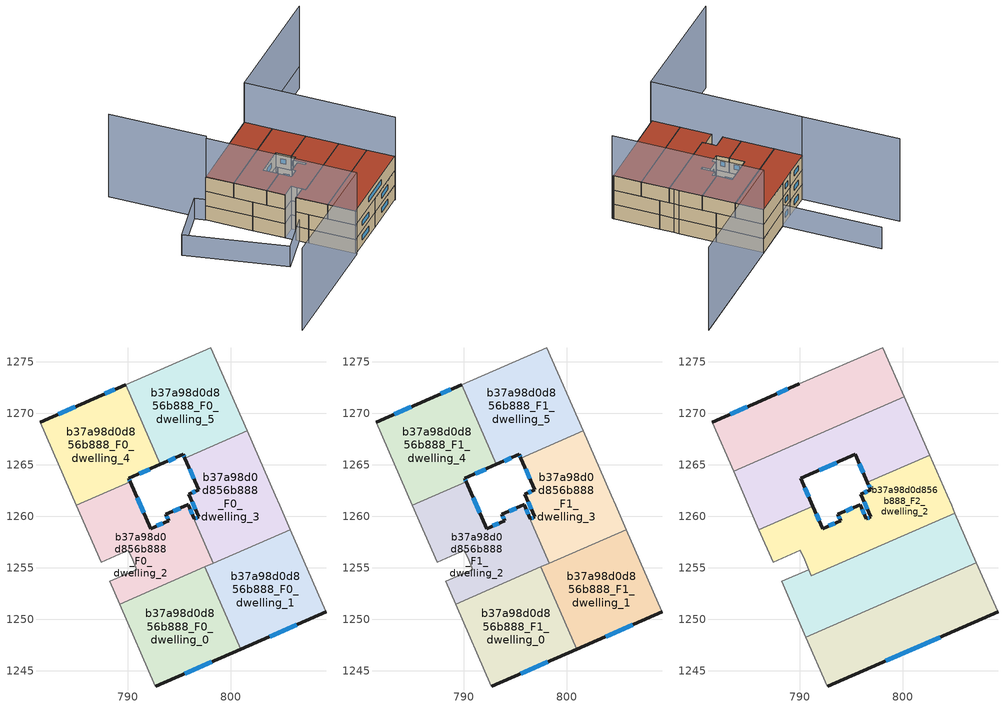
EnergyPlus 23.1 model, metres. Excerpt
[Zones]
b37a98d0d856b888_F0_dwelling_0
 floor ground (EU_floor_Construction): 797.49,1255.08 800.97,1247.09 792.73,1243.49 792.69,1243.48 789.21,1251.46 z0
 wall outside (EU_wall_Construction): 792.73,1243.49 800.97,1247.09 z0:3
 wall to b37a98d0d856b888_F0_dwelling_1 (EU_wall_Construction): 800.97,1247.09 797.49,1255.08 z0:3
 wall adiabatic (EU_wall_Construction): 789.21,1251.46 792.69,1243.48 792.73,1243.49 z0:3
 wall to b37a98d0d856b888_F0_dwelling_2 (EU_wall_Construction): 797.49,1255.08 789.21,1251.46 z0:3
 window (EU_Window_Construction): 795.54,1244.71 798.17,1245.87 z1.02:1.98
b37a98d0d856b888_F0_dwelling_1
 floor ground (EU_floor_Construction): 805.77,1258.69 809.22,1250.78 809.26,1250.71 800.97,1247.09 797.49,1255.08 z0
 wall outside (EU_wall_Construction): 800.97,1247.09 809.26,1250.71 z0:3
 wall adiabatic (EU_wall_Construction): 809.26,1250.71 809.22,1250.78 805.77,1258.69 z0:3
 wall to b37a98d0d856b888_F0_dwelling_3 (EU_wall_Construction): 805.77,1258.69 798.33,1255.44 z0:3
 wall to b37a98d0d856b888_F0_dwelling_2 (EU_wall_Construction): 798.33,1255.44 797.49,1255.08 z0:3
 window (EU_Window_Construction): 803.79,1248.32 806.44,1249.48 z1.02:1.98
b37a98d0d856b888_F0_dwelling_2
 floor ground (EU_floor_Construction): 795.85,1261.12 798.33,1255.44 789.21,1251.46 788.24,1253.69 790.89,1254.8 790.48,1255.77 790.07,1256.71 787.43,1255.55 785.02,1261.05 790.24,1263.33 792.22,1258.8 793.99,1259.57 793.72,1260.18 z0
 wall outside (EU_wall_Construction): 795.85,1261.12 793.72,1260.18 793.99,1259.57 792.22,1258.8 790.24,1263.33 z0:3
 wall adiabatic (EU_wall_Construction): 785.02,1261.05 787.43,1255.55 790.07,1256.71 790.48,1255.77 790.89,1254.8 788.24,1253.69 789.21,1251.46 z0:3
 wall to b37a98d0d856b888_F0_dwelling_4 (EU_wall_Construction): 790.24,1263.33 785.02,1261.05 z0:3
 wall to b37a98d0d856b888_F0_dwelling_3 (EU_wall_Construction): 798.33,1255.44 795.85,1261.12 z0:3
 window (EU_Window_Construction): 791.55,1260.34 790.92,1261.79 / 793.39,1259.31 792.82,1259.06 / 793.81,1259.98 793.9,1259.78 / 795.13,1260.8 794.45,1260.5 z1.02:1.98
b37a98d0d856b888_F0_dwelling_3
 floor ground (EU_floor_Construction): 801.59,1268.29 804.32,1262.04 804.75,1261.04 805.77,1258.69 798.33,1255.44 795.85,1261.12 795.88,1261.13 796.48,1259.74 796.91,1259.93 795.94,1262.15 796.9,1262.57 795.55,1265.65 z0
 wall outside (EU_wall_Construction): 795.55,1265.65 796.9,1262.57 795.94,1262.15 796.91,1259.93 796.48,1259.74 795.88,1261.13 795.85,1261.12 z0:3
 wall to b37a98d0d856b888_F0_dwelling_5 (EU_wall_Construction): 801.59,1268.29 795.55,1265.65 z0:3
 wall adiabatic (EU_wall_Construction): 805.77,1258.69 804.75,1261.04 804.32,1262.04 801.59,1268.29 z0:3
 window (EU_Window_Construction): 796.28,1260.21 796.09,1260.66 / 796.76,1259.87 796.63,1259.81 / 796.27,1261.4 796.58,1260.68 / 796.57,1262.43 796.26,1262.29 / 796.01,1264.6 796.44,1263.62 z1.02:1.98
b37a98d0d856b888_F0_dwelling_4
 floor ground (EU_floor_Construction): 789.79,1272.77 793.17,1265.03 790.09,1263.68 790.24,1263.33 785.02,1261.05 781.49,1269.15 786.71,1271.43 z0
 wall outside (EU_wall_Construction): 790.24,1263.33 790.09,1263.68 793.17,1265.03 / 789.79,1272.77 786.71,1271.43 781.49,1269.15 z0:3
 wall adiabatic (EU_wall_Construction): 781.49,1269.15 785.02,1261.05 z0:3
 wall to b37a98d0d856b888_F0_dwelling_5 (EU_wall_Construction): 793.17,1265.03 789.79,1272.77 z0:3
 window (EU_Window_Construction): 791.14,1264.14 792.12,1264.57 / 790.19,1263.45 790.14,1263.56 / 784.93,1270.65 783.26,1269.93 / 788.74,1272.31 787.76,1271.89 z1.02:1.98
b37a98d0d856b888_F0_dwelling_5
 floor ground (EU_floor_Construction): 798.06,1276.38 801.59,1268.29 795.55,1265.65 795.4,1266 793.17,1265.03 789.79,1272.77 z0
 wall outside (EU_wall_Construction): 793.17,1265.03 795.4,1266 795.55,1265.65 z0:3
 wall adiabatic (EU_wall_Construction): 801.59,1268.29 798.06,1276.38 789.79,1272.77 z0:3
 window (EU_Window_Construction): 795.45,1265.88 795.5,1265.77 / 793.93,1265.36 794.64,1265.67 z1.02:1.98
b37a98d0d856b888_F1_dwelling_0
 floor to b37a98d0d856b888_F0_dwelling_0 (EU_floor_Construction): 797.49,1255.08 800.97,1247.09 792.73,1243.49 792.69,1243.48 789.21,1251.46 z3
 wall outside (EU_wall_Construction): 792.73,1243.49 800.97,1247.09 z3:6
 wall to b37a98d0d856b888_F1_dwelling_1 (EU_wall_Construction): 800.97,1247.09 797.49,1255.08 z3:6
 wall adiabatic (EU_wall_Construction): 789.21,1251.46 792.69,1243.48 792.73,1243.49 z3:6
 wall to b37a98d0d856b888_F1_dwelling_2 (EU_wall_Construction): 797.49,1255.08 789.21,1251.46 z3:6
 window (EU_Window_Construction): 795.54,1244.71 798.17,1245.87 z4.02:4.98
b37a98d0d856b888_F1_dwelling_1
 floor to b37a98d0d856b888_F0_dwelling_1 (EU_floor_Construction): 805.77,1258.69 809.22,1250.78 809.26,1250.71 800.97,1247.09 797.49,1255.08 z3
 wall outside (EU_wall_Construction): 800.97,1247.09 809.26,1250.71 z3:6
 wall adiabatic (EU_wall_Construction): 809.26,1250.71 809.22,1250.78 805.77,1258.69 z3:6
 wall to b37a98d0d856b888_F1_dwelling_3 (EU_wall_Construction): 805.77,1258.69 798.33,1255.44 z3:6
 wall to b37a98d0d856b888_F1_dwelling_2 (EU_wall_Construction): 798.33,1255.44 797.49,1255.08 z3:6
 window (EU_Window_Construction): 803.79,1248.32 806.44,1249.48 z4.02:4.98
b37a98d0d856b888_F1_dwelling_2
 floor to b37a98d0d856b888_F0_dwelling_2 (EU_floor_Construction): 795.85,1261.12 798.33,1255.44 789.21,1251.46 788.24,1253.69 790.89,1254.8 790.48,1255.77 790.07,1256.71 787.43,1255.55 785.02,1261.05 790.24,1263.33 792.22,1258.8 793.99,1259.57 793.72,1260.18 z3
 wall outside (EU_wall_Construction): 795.85,1261.12 793.72,1260.18 793.99,1259.57 792.22,1258.8 790.24,1263.33 z3:6
 wall adiabatic (EU_wall_Construction): 785.02,1261.05 787.43,1255.55 790.07,1256.71 790.48,1255.77 790.89,1254.8 788.24,1253.69 789.21,1251.46 z3:6
 wall to b37a98d0d856b888_F1_dwelling_4 (EU_wall_Construction): 790.24,1263.33 785.02,1261.05 z3:6
 wall to b37a98d0d856b888_F1_dwelling_3 (EU_wall_Construction): 798.33,1255.44 795.85,1261.12 z3:6
 window (EU_Window_Construction): 791.55,1260.34 790.92,1261.79 / 793.39,1259.31 792.82,1259.06 / 793.81,1259.98 793.9,1259.78 / 795.13,1260.8 794.45,1260.5 z4.02:4.98
b37a98d0d856b888_F1_dwelling_3
 floor to b37a98d0d856b888_F0_dwelling_3 (EU_floor_Construction): 801.59,1268.29 804.32,1262.04 804.75,1261.04 805.77,1258.69 798.33,1255.44 795.85,1261.12 795.88,1261.13 796.48,1259.74 796.91,1259.93 795.94,1262.15 796.9,1262.57 795.55,1265.65 z3
 wall outside (EU_wall_Construction): 795.55,1265.65 796.9,1262.57 795.94,1262.15 796.91,1259.93 796.48,1259.74 795.88,1261.13 795.85,1261.12 z3:6
 wall to b37a98d0d856b888_F1_dwelling_5 (EU_wall_Construction): 801.59,1268.29 795.55,1265.65 z3:6
 wall adiabatic (EU_wall_Construction): 805.77,1258.69 804.75,1261.04 804.32,1262.04 801.59,1268.29 z3:6
 window (EU_Window_Construction): 796.28,1260.21 796.09,1260.66 / 796.76,1259.87 796.63,1259.81 / 796.27,1261.4 796.58,1260.68 / 796.57,1262.43 796.26,1262.29 / 796.01,1264.6 796.44,1263.62 z4.02:4.98
b37a98d0d856b888_F1_dwelling_4
 floor to b37a98d0d856b888_F0_dwelling_4 (EU_floor_Construction): 789.79,1272.77 793.17,1265.03 790.09,1263.68 790.24,1263.33 785.02,1261.05 781.49,1269.15 786.71,1271.43 z3
 wall outside (EU_wall_Construction): 790.24,1263.33 790.09,1263.68 793.17,1265.03 / 789.79,1272.77 786.71,1271.43 781.49,1269.15 z3:6
 wall adiabatic (EU_wall_Construction): 781.49,1269.15 785.02,1261.05 z3:6
 wall to b37a98d0d856b888_F1_dwelling_5 (EU_wall_Construction): 793.17,1265.03 789.79,1272.77 z3:6
 window (EU_Window_Construction): 791.14,1264.14 792.12,1264.57 / 790.19,1263.45 790.14,1263.56 / 784.93,1270.65 783.26,1269.93 / 788.74,1272.31 787.76,1271.89 z4.02:4.98
b37a98d0d856b888_F1_dwelling_5
 floor to b37a98d0d856b888_F0_dwelling_5 (EU_floor_Construction): 798.06,1276.38 801.59,1268.29 795.55,1265.65 795.4,1266 793.17,1265.03 789.79,1272.77 z3
 wall outside (EU_wall_Construction): 793.17,1265.03 795.4,1266 795.55,1265.65 z3:6
 wall adiabatic (EU_wall_Construction): 801.59,1268.29 798.06,1276.38 789.79,1272.77 z3:6
 window (EU_Window_Construction): 795.45,1265.88 795.5,1265.77 / 793.93,1265.36 794.64,1265.67 z4.02:4.98
b37a98d0d856b888_F2_dwelling_0
 floor to b37a98d0d856b888_F1_dwelling_4 (EU_floor_Construction): 789.79,1272.77 791.88,1267.98 783.58,1264.36 781.49,1269.15 786.71,1271.43 z6
 floor to b37a98d0d856b888_F1_dwelling_5 (EU_floor_Construction): 798.06,1276.38 800.15,1271.59 791.88,1267.98 789.79,1272.77 z6
 wall outside (EU_wall_Construction): 789.97,1272.85 786.71,1271.43 781.49,1269.15 z6:9
 wall adiabatic (EU_wall_Construction): 800.15,1271.59 798.06,1276.38 789.97,1272.85 / 781.49,1269.15 783.58,1264.36 z6:9
 wall to b37a98d0d856b888_F2_dwelling_1 (EU_wall_Construction): 783.58,1264.36 800.15,1271.59 z6:9
 window (EU_Window_Construction): 784.93,1270.65 783.26,1269.93 / 788.86,1272.36 787.82,1271.91 z7.02:7.98
 roof outside (EU_roof_Construction): 800.15,1271.59 798.06,1276.38 789.97,1272.85 786.71,1271.43 781.49,1269.15 783.58,1264.36 z9
b37a98d0d856b888_F2_dwelling_1
 floor to b37a98d0d856b888_F1_dwelling_5 (EU_floor_Construction): 800.15,1271.59 801.59,1268.28 795.55,1265.65 795.4,1266 793.17,1265.03 791.88,1267.98 z6
 floor to b37a98d0d856b888_F1_dwelling_4 (EU_floor_Construction): 791.88,1267.98 793.17,1265.03 790.09,1263.68 790.24,1263.33 785.02,1261.05 783.58,1264.36 z6
 floor to b37a98d0d856b888_F1_dwelling_3 (EU_floor_Construction): 801.59,1268.28 802.62,1265.94 796.58,1263.3 795.55,1265.65 z6
 floor to b37a98d0d856b888_F1_dwelling_2 (EU_floor_Construction): 790.24,1263.33 791.27,1260.98 786.05,1258.7 785.02,1261.05 z6
 wall outside (EU_wall_Construction): 791.27,1260.98 790.09,1263.68 795.4,1266 796.58,1263.3 z6:9
 wall to b37a98d0d856b888_F2_dwelling_2 (EU_wall_Construction): 796.58,1263.3 802.62,1265.94 / 786.05,1258.7 791.27,1260.98 z6:9
 wall adiabatic (EU_wall_Construction): 783.58,1264.36 786.05,1258.7 / 802.62,1265.94 800.15,1271.59 z6:9
 window (EU_Window_Construction): 795.8,1265.08 796.18,1264.22 / 791.9,1264.47 793.59,1265.21 / 790.87,1261.9 790.49,1262.76 z7.02:7.98
 roof outside (EU_roof_Construction): 802.62,1265.94 800.15,1271.59 783.58,1264.36 786.05,1258.7 791.27,1260.98 790.09,1263.68 795.4,1266 796.58,1263.3 z9
b37a98d0d856b888_F2_dwelling_2
 floor to b37a98d0d856b888_F1_dwelling_2 (EU_floor_Construction): 795.85,1261.12 797.63,1257.04 791.14,1254.21 790.48,1255.77 790.07,1256.71 787.43,1255.55 786.05,1258.7 791.27,1260.98 792.22,1258.8 793.99,1259.57 793.72,1260.18 z6
 floor to b37a98d0d856b888_F1_dwelling_3 (EU_floor_Construction): 802.62,1265.94 804.32,1262.04 804.75,1261.04 805.08,1260.29 797.63,1257.04 795.85,1261.12 795.88,1261.13 796.48,1259.74 796.91,1259.93 795.94,1262.15 796.9,1262.57 796.58,1263.3 z6
 wall outside (EU_wall_Construction): 796.58,1263.3 796.9,1262.57 795.94,1262.15 796.91,1259.93 796.48,1259.74 795.88,1261.13 793.72,1260.18 793.99,1259.57 792.22,1258.8 791.27,1260.98 z6:9
 wall adiabatic (EU_wall_Construction): 786.05,1258.7 787.43,1255.55 790.07,1256.71 790.48,1255.77 790.89,1254.8 / 805.08,1260.29 804.75,1261.04 804.32,1262.04 802.62,1265.94 z6:9
 wall to b37a98d0d856b888_F2_dwelling_3 (EU_wall_Construction): 790.89,1254.8 791.14,1254.21 805.08,1260.29 z6:9
 window (EU_Window_Construction): 791.9,1259.54 791.59,1260.24 / 793.39,1259.31 792.82,1259.06 / 793.81,1259.98 793.9,1259.78 / 795.15,1260.81 794.46,1260.51 / 796.28,1260.21 796.09,1260.66 / 796.76,1259.87 796.63,1259.81 / 796.27,1261.4 796.58,1260.68 / 796.57,1262.43 796.26,1262.29 / 796.69,1263.05 796.79,1262.82 z7.02:7.98
 roof outside (EU_roof_Construction): 805.08,1260.29 804.75,1261.04 804.32,1262.04 802.62,1265.94 796.58,1263.3 796.9,1262.57 795.94,1262.15 796.91,1259.93 796.48,1259.74 795.88,1261.13 793.72,1260.18 793.99,1259.57 792.22,1258.8 791.27,1260.98 786.05,1258.7 787.43,1255.55 790.07,1256.71 790.48,1255.77 791.14,1254.21 z9
b37a98d0d856b888_F2_dwelling_3
 floor to b37a98d0d856b888_F1_dwelling_1 (EU_floor_Construction): 805.77,1258.69 807.17,1255.5 798.88,1251.88 797.49,1255.08 z6
 floor to b37a98d0d856b888_F1_dwelling_0 (EU_floor_Construction): 797.49,1255.08 798.88,1251.88 790.6,1248.27 789.21,1251.46 z6
 floor to b37a98d0d856b888_F1_dwelling_2 (EU_floor_Construction): 797.63,1257.04 798.33,1255.44 789.21,1251.46 788.24,1253.69 790.89,1254.8 791.14,1254.21 z6
 floor to b37a98d0d856b888_F1_dwelling_3 (EU_floor_Construction): 805.08,1260.29 805.77,1258.69 798.33,1255.44 797.63,1257.04 z6
 wall adiabatic (EU_wall_Construction): 807.17,1255.5 805.08,1260.29 / 790.89,1254.8 788.24,1253.69 790.6,1248.27 z6:9
 wall to b37a98d0d856b888_F2_dwelling_4 (EU_wall_Construction): 790.6,1248.27 807.17,1255.5 z6:9
 roof outside (EU_roof_Construction): 807.17,1255.5 805.08,1260.29 791.14,1254.21 790.89,1254.8 788.24,1253.69 790.6,1248.27 z9
b37a98d0d856b888_F2_dwelling_4
 floor to b37a98d0d856b888_F1_dwelling_0 (EU_floor_Construction): 798.88,1251.88 800.97,1247.09 792.73,1243.49 792.69,1243.48 790.6,1248.27 z6
 floor to b37a98d0d856b888_F1_dwelling_1 (EU_floor_Construction): 807.17,1255.5 809.22,1250.78 809.26,1250.71 800.97,1247.09 798.88,1251.88 z6
 wall outside (EU_wall_Construction): 792.73,1243.49 809.26,1250.71 z6:9
 wall adiabatic (EU_wall_Construction): 790.6,1248.27 792.69,1243.48 792.73,1243.49 / 809.26,1250.71 809.22,1250.78 807.17,1255.5 z6:9
 window (EU_Window_Construction): 798.36,1245.95 803.63,1248.26 z7.02:7.98
 roof outside (EU_roof_Construction): 809.26,1250.71 809.22,1250.78 807.17,1255.5 790.6,1248.27 792.69,1243.48 792.73,1243.49 z9
shading: 781.61,1269.15 792.78,1243.28 / 792.78,1243.28 769.76,1233.34 z0:17.1; 780.35,1270.79 791.23,1255.03 / 791.23,1255.03 781.86,1248.57 / 781.86,1248.57 770.99,1264.33 / 770.99,1264.33 780.35,1270.79 z0:4.3; 774.51,1285.98 781.85,1269.4 / 809.31,1250.56 798.06,1276.38 / 798.06,1276.38 821.33,1286.52 z0:17.3; 821.39,1286.54 789.98,1272.84 / 789.98,1272.84 782.59,1289.77 z0:4.5
[Building]
EU S2 Campaign: North Axis=0; Terrain=City; Solar Distribution=FullExterior
[Site:Location]
Vienna: Latitude=48; Longitude=16.5; Time Zone=1; Elevation=183
[SizingPeriod:WeatherFileDays]
AnnualSizingPeriod: Begin Month=1; Begin Day of Month=1; End Month=12; End Day of Month=31; Day of Week for Start Day=Monday; Use Weather File Daylight Saving Period=No; Use Weather File Rain and Snow Indicators=No
[MATERIAL]
EU_InternalMass_Material: Roughness=MediumRough; Thickness=0.1; Conductivity=1; Density=1800; Specific Heat=900; Thermal Absorptance=0.9; Solar Absorptance=0.7; Visible Absorptance=0.7
[MATERIAL:NOMASS] Roughness=MediumRough; Thermal Absorptance=0.9; Solar Absorptance=0.7; Visible Absorptance=0.7
Name | Thermal Resistance
EU_wall_NoMass | 0.942466
EU_roof_NoMass | 0.551687
EU_floor_NoMass | 0.66527
[WINDOWMATERIAL:SIMPLEGLAZINGSYSTEM]
EU_Window_SimpleGlazing: UFactor=2.03367; Solar Heat Gain Coefficient=0.65; Visible Transmittance=0.65
[CONSTRUCTION]
EU_wall_Construction: EU_wall_NoMass
EU_roof_Construction: EU_roof_NoMass
EU_floor_Construction: EU_floor_NoMass
EU_Window_Construction: EU_Window_SimpleGlazing
EU_InternalMass_Construction: EU_InternalMass_Material
[ZONE] Type=1; Multiplier=1; Ceiling Height=autocalculate; Floor Area=autocalculate; Part of Total Floor Area=Yes
Name | Volume
b37a98d0d856b888_F0_dwelling_0; b37a98d0d856b888_F1_dwelling_0; b37a98d0d856b888_F0_dwelling_4; b37a98d0d856b888_F1_dwelling_4 | 236.161
b37a98d0d856b888_F2_dwelling_0 | 283.386
b37a98d0d856b888_F0_dwelling_1; b37a98d0d856b888_F1_dwelling_1 | 236.135
b37a98d0d856b888_F2_dwelling_1 | 283.404
b37a98d0d856b888_F0_dwelling_2; b37a98d0d856b888_F1_dwelling_2 | 236.179
b37a98d0d856b888_F2_dwelling_2 | 277.657
b37a98d0d856b888_F0_dwelling_3; b37a98d0d856b888_F1_dwelling_3 | 236.18
b37a98d0d856b888_F2_dwelling_3 | 289.096
b37a98d0d856b888_F2_dwelling_4 | 283.4
b37a98d0d856b888_F0_dwelling_5; b37a98d0d856b888_F1_dwelling_5 | 236.167
[INTERNALMASS] Construction=EU_InternalMass_Construction
Name | Zone or ZoneList | Surface Area
b37a98d0d856b888_F0_dwelling_0_EU_InternalMass | b37a98d0d856b888_F0_dwelling_0 | 78.7198
b37a98d0d856b888_F0_dwelling_1_EU_InternalMass | b37a98d0d856b888_F0_dwelling_1 | 78.7155
b37a98d0d856b888_F0_dwelling_2_EU_InternalMass | b37a98d0d856b888_F0_dwelling_2 | 78.7262
b37a98d0d856b888_F0_dwelling_3_EU_InternalMass | b37a98d0d856b888_F0_dwelling_3 | 78.727
b37a98d0d856b888_F0_dwelling_4_EU_InternalMass | b37a98d0d856b888_F0_dwelling_4 | 78.7199
b37a98d0d856b888_F0_dwelling_5_EU_InternalMass | b37a98d0d856b888_F0_dwelling_5 | 78.7221
b37a98d0d856b888_F1_dwelling_0_EU_InternalMass | b37a98d0d856b888_F1_dwelling_0 | 78.7198
b37a98d0d856b888_F1_dwelling_1_EU_InternalMass | b37a98d0d856b888_F1_dwelling_1 | 78.7155
b37a98d0d856b888_F1_dwelling_2_EU_InternalMass | b37a98d0d856b888_F1_dwelling_2 | 78.7262
b37a98d0d856b888_F1_dwelling_3_EU_InternalMass | b37a98d0d856b888_F1_dwelling_3 | 78.727
b37a98d0d856b888_F1_dwelling_4_EU_InternalMass | b37a98d0d856b888_F1_dwelling_4 | 78.7199
b37a98d0d856b888_F1_dwelling_5_EU_InternalMass | b37a98d0d856b888_F1_dwelling_5 | 78.7221
b37a98d0d856b888_F2_dwelling_0_EU_InternalMass | b37a98d0d856b888_F2_dwelling_0 | 94.462
b37a98d0d856b888_F2_dwelling_1_EU_InternalMass | b37a98d0d856b888_F2_dwelling_1 | 94.4682
b37a98d0d856b888_F2_dwelling_2_EU_InternalMass | b37a98d0d856b888_F2_dwelling_2 | 92.553
b37a98d0d856b888_F2_dwelling_3_EU_InternalMass | b37a98d0d856b888_F2_dwelling_3 | 96.3642
b37a98d0d856b888_F2_dwelling_4_EU_InternalMass | b37a98d0d856b888_F2_dwelling_4 | 94.4746
[OTHEREQUIPMENT] Fuel Type=Electricity; Design Level Calculation Method=Watts/Area; Power per Zone Floor Area=1; Fraction Latent=0; Fraction Radiant=0; Fraction Lost=0; Carbon Dioxide Generation Rate=0; EndUse Subcategory=EU_Step8_InternalGains
Name | Zone or ZoneList or Space or SpaceList | Schedule
EU_Step8_InternalGain_b37a98d0d856b888_F0_dwelling_0_f000 | b37a98d0d856b888_F0_dwelling_0 | EU_Step8_GainSchedule_b37a98d0d856b888_F0_dwelling_0_f000
EU_Step8_InternalGain_b37a98d0d856b888_F0_dwelling_1_f000 | b37a98d0d856b888_F0_dwelling_1 | EU_Step8_GainSchedule_b37a98d0d856b888_F0_dwelling_1_f000
EU_Step8_InternalGain_b37a98d0d856b888_F0_dwelling_2_f000 | b37a98d0d856b888_F0_dwelling_2 | EU_Step8_GainSchedule_b37a98d0d856b888_F0_dwelling_2_f000
EU_Step8_InternalGain_b37a98d0d856b888_F0_dwelling_3_f000 | b37a98d0d856b888_F0_dwelling_3 | EU_Step8_GainSchedule_b37a98d0d856b888_F0_dwelling_3_f000
EU_Step8_InternalGain_b37a98d0d856b888_F0_dwelling_4_f000 | b37a98d0d856b888_F0_dwelling_4 | EU_Step8_GainSchedule_b37a98d0d856b888_F0_dwelling_4_f000
EU_Step8_InternalGain_b37a98d0d856b888_F0_dwelling_5_f000 | b37a98d0d856b888_F0_dwelling_5 | EU_Step8_GainSchedule_b37a98d0d856b888_F0_dwelling_5_f000
EU_Step8_InternalGain_b37a98d0d856b888_F1_dwelling_0_f000 | b37a98d0d856b888_F1_dwelling_0 | EU_Step8_GainSchedule_b37a98d0d856b888_F1_dwelling_0_f000
EU_Step8_InternalGain_b37a98d0d856b888_F1_dwelling_1_f000 | b37a98d0d856b888_F1_dwelling_1 | EU_Step8_GainSchedule_b37a98d0d856b888_F1_dwelling_1_f000
EU_Step8_InternalGain_b37a98d0d856b888_F1_dwelling_2_f000 | b37a98d0d856b888_F1_dwelling_2 | EU_Step8_GainSchedule_b37a98d0d856b888_F1_dwelling_2_f000
EU_Step8_InternalGain_b37a98d0d856b888_F1_dwelling_3_f000 | b37a98d0d856b888_F1_dwelling_3 | EU_Step8_GainSchedule_b37a98d0d856b888_F1_dwelling_3_f000
EU_Step8_InternalGain_b37a98d0d856b888_F1_dwelling_4_f000 | b37a98d0d856b888_F1_dwelling_4 | EU_Step8_GainSchedule_b37a98d0d856b888_F1_dwelling_4_f000
EU_Step8_InternalGain_b37a98d0d856b888_F1_dwelling_5_f000 | b37a98d0d856b888_F1_dwelling_5 | EU_Step8_GainSchedule_b37a98d0d856b888_F1_dwelling_5_f000
EU_Step8_InternalGain_b37a98d0d856b888_F2_dwelling_0_f000 | b37a98d0d856b888_F2_dwelling_0 | EU_Step8_GainSchedule_b37a98d0d856b888_F2_dwelling_0_f000
EU_Step8_InternalGain_b37a98d0d856b888_F2_dwelling_1_f000 | b37a98d0d856b888_F2_dwelling_1 | EU_Step8_GainSchedule_b37a98d0d856b888_F2_dwelling_1_f000
EU_Step8_InternalGain_b37a98d0d856b888_F2_dwelling_2_f000 | b37a98d0d856b888_F2_dwelling_2 | EU_Step8_GainSchedule_b37a98d0d856b888_F2_dwelling_2_f000
EU_Step8_InternalGain_b37a98d0d856b888_F2_dwelling_3_f000 | b37a98d0d856b888_F2_dwelling_3 | EU_Step8_GainSchedule_b37a98d0d856b888_F2_dwelling_3_f000
EU_Step8_InternalGain_b37a98d0d856b888_F2_dwelling_4_f000 | b37a98d0d856b888_F2_dwelling_4 | EU_Step8_GainSchedule_b37a98d0d856b888_F2_dwelling_4_f000
[ZONEVENTILATION:DESIGNFLOWRATE] Schedule=EU_AlwaysOn; Design Flow Rate Calculation Method=AirChanges/Hour; Air Changes per Hour=0.530523; Ventilation Type=Natural; Fan Pressure Rise=0; Fan Total Efficiency=1; Constant Term Coefficient=1; Temperature Term Coefficient=0; Velocity Term Coefficient=0; Velocity Squared Term Coefficient=0; Minimum Indoor Temperature=-100; Maximum Indoor Temperature=100; Delta Temperature=-100; Minimum Outdoor Temperature=-100; Maximum Outdoor Temperature=100; Maximum Wind Speed=40
Name | Zone or ZoneList or Space or SpaceList
EU_ConstantAir_b37a98d0d856b888_F0_dwelling_0 | b37a98d0d856b888_F0_dwelling_0
EU_ConstantAir_b37a98d0d856b888_F0_dwelling_1 | b37a98d0d856b888_F0_dwelling_1
EU_ConstantAir_b37a98d0d856b888_F0_dwelling_2 | b37a98d0d856b888_F0_dwelling_2
EU_ConstantAir_b37a98d0d856b888_F0_dwelling_3 | b37a98d0d856b888_F0_dwelling_3
EU_ConstantAir_b37a98d0d856b888_F0_dwelling_4 | b37a98d0d856b888_F0_dwelling_4
EU_ConstantAir_b37a98d0d856b888_F0_dwelling_5 | b37a98d0d856b888_F0_dwelling_5
EU_ConstantAir_b37a98d0d856b888_F1_dwelling_0 | b37a98d0d856b888_F1_dwelling_0
EU_ConstantAir_b37a98d0d856b888_F1_dwelling_1 | b37a98d0d856b888_F1_dwelling_1
EU_ConstantAir_b37a98d0d856b888_F1_dwelling_2 | b37a98d0d856b888_F1_dwelling_2
EU_ConstantAir_b37a98d0d856b888_F1_dwelling_3 | b37a98d0d856b888_F1_dwelling_3
EU_ConstantAir_b37a98d0d856b888_F1_dwelling_4 | b37a98d0d856b888_F1_dwelling_4
EU_ConstantAir_b37a98d0d856b888_F1_dwelling_5 | b37a98d0d856b888_F1_dwelling_5
EU_ConstantAir_b37a98d0d856b888_F2_dwelling_0 | b37a98d0d856b888_F2_dwelling_0
EU_ConstantAir_b37a98d0d856b888_F2_dwelling_1 | b37a98d0d856b888_F2_dwelling_1
EU_ConstantAir_b37a98d0d856b888_F2_dwelling_2 | b37a98d0d856b888_F2_dwelling_2
EU_ConstantAir_b37a98d0d856b888_F2_dwelling_3 | b37a98d0d856b888_F2_dwelling_3
EU_ConstantAir_b37a98d0d856b888_F2_dwelling_4 | b37a98d0d856b888_F2_dwelling_4
[HVACTEMPLATE:THERMOSTAT] Constant Heating Setpoint=20; Constant Cooling Setpoint=50
EU_HeatOnly_b37a98d0d856b888_F0_dwelling_0; EU_HeatOnly_b37a98d0d856b888_F0_dwelling_1; EU_HeatOnly_b37a98d0d856b888_F0_dwelling_2; EU_HeatOnly_b37a98d0d856b888_F0_dwelling_3; EU_HeatOnly_b37a98d0d856b888_F0_dwelling_4; EU_HeatOnly_b37a98d0d856b888_F0_dwelling_5; EU_HeatOnly_b37a98d0d856b888_F1_dwelling_0; EU_HeatOnly_b37a98d0d856b888_F1_dwelling_1; EU_HeatOnly_b37a98d0d856b888_F1_dwelling_2; EU_HeatOnly_b37a98d0d856b888_F1_dwelling_3; EU_HeatOnly_b37a98d0d856b888_F1_dwelling_4; EU_HeatOnly_b37a98d0d856b888_F1_dwelling_5; EU_HeatOnly_b37a98d0d856b888_F2_dwelling_0; EU_HeatOnly_b37a98d0d856b888_F2_dwelling_1; EU_HeatOnly_b37a98d0d856b888_F2_dwelling_2; EU_HeatOnly_b37a98d0d856b888_F2_dwelling_3; EU_HeatOnly_b37a98d0d856b888_F2_dwelling_4
[HVACTEMPLATE:ZONE:IDEALLOADSAIRSYSTEM] System Availability Schedule=EU_AlwaysOn; Maximum Heating Supply Air Temperature=50; Minimum Cooling Supply Air Temperature=13; Maximum Heating Supply Air Humidity Ratio=0.0156; Minimum Cooling Supply Air Humidity Ratio=0.0077; Heating Limit=NoLimit; Cooling Limit=NoLimit; Heating Availability Schedule=EU_AlwaysOn; Cooling Availability Schedule=EU_CoolingOff; Dehumidification Control Type=ConstantSensibleHeatRatio; Cooling Sensible Heat Ratio=0.7; Dehumidification Setpoint=60; Humidification Control Type=None; Humidification Setpoint=30; Outdoor Air Method=None; Outdoor Air Flow Rate per Person=0.00944; Outdoor Air Flow Rate per Zone Floor Area=0; Outdoor Air Flow Rate per Zone=0; Demand Controlled Ventilation Type=None; Outdoor Air Economizer Type=NoEconomizer; Heat Recovery Type=None; Sensible Heat Recovery Effectiveness=0.7; Latent Heat Recovery Effectiveness=0.65
Name | Template Thermostat
b37a98d0d856b888_F0_dwelling_0 | EU_HeatOnly_b37a98d0d856b888_F0_dwelling_0
b37a98d0d856b888_F0_dwelling_1 | EU_HeatOnly_b37a98d0d856b888_F0_dwelling_1
b37a98d0d856b888_F0_dwelling_2 | EU_HeatOnly_b37a98d0d856b888_F0_dwelling_2
b37a98d0d856b888_F0_dwelling_3 | EU_HeatOnly_b37a98d0d856b888_F0_dwelling_3
b37a98d0d856b888_F0_dwelling_4 | EU_HeatOnly_b37a98d0d856b888_F0_dwelling_4
b37a98d0d856b888_F0_dwelling_5 | EU_HeatOnly_b37a98d0d856b888_F0_dwelling_5
b37a98d0d856b888_F1_dwelling_0 | EU_HeatOnly_b37a98d0d856b888_F1_dwelling_0
b37a98d0d856b888_F1_dwelling_1 | EU_HeatOnly_b37a98d0d856b888_F1_dwelling_1
b37a98d0d856b888_F1_dwelling_2 | EU_HeatOnly_b37a98d0d856b888_F1_dwelling_2
b37a98d0d856b888_F1_dwelling_3 | EU_HeatOnly_b37a98d0d856b888_F1_dwelling_3
b37a98d0d856b888_F1_dwelling_4 | EU_HeatOnly_b37a98d0d856b888_F1_dwelling_4
b37a98d0d856b888_F1_dwelling_5 | EU_HeatOnly_b37a98d0d856b888_F1_dwelling_5
b37a98d0d856b888_F2_dwelling_0 | EU_HeatOnly_b37a98d0d856b888_F2_dwelling_0
b37a98d0d856b888_F2_dwelling_1 | EU_HeatOnly_b37a98d0d856b888_F2_dwelling_1
b37a98d0d856b888_F2_dwelling_2 | EU_HeatOnly_b37a98d0d856b888_F2_dwelling_2
b37a98d0d856b888_F2_dwelling_3 | EU_HeatOnly_b37a98d0d856b888_F2_dwelling_3
b37a98d0d856b888_F2_dwelling_4 | EU_HeatOnly_b37a98d0d856b888_F2_dwelling_4
[SIZING:ZONE] Zone Cooling Design Supply Air Temperature Input Method=SupplyAirTemperature; Zone Cooling Design Supply Air Temperature=13; Zone Heating Design Supply Air Temperature Input Method=SupplyAirTemperature; Zone Heating Design Supply Air Temperature=50; Zone Cooling Design Supply Air Humidity Ratio=0.008; Zone Heating Design Supply Air Humidity Ratio=0.008; Cooling Design Air Flow Method=DesignDay; Cooling Design Air Flow Rate=0; Cooling Minimum Air Flow per Zone Floor Area=0.000762; Cooling Minimum Air Flow=0; Cooling Minimum Air Flow Fraction=0.2; Heating Design Air Flow Method=DesignDay; Heating Design Air Flow Rate=0; Heating Maximum Air Flow per Zone Floor Area=0.002032; Heating Maximum Air Flow=0.141576; Heating Maximum Air Flow Fraction=0.3; Account for Dedicated Outdoor Air System=No; Dedicated Outdoor Air System Control Strategy=NeutralSupplyAir; Dedicated Outdoor Air Low Setpoint Temperature for Design=autosize; Dedicated Outdoor Air High Setpoint Temperature for Design=autosize; Zone Load Sizing Method=Sensible Load Only No Latent Load; Zone Latent Cooling Design Supply Air Humidity Ratio Input Method=HumidityRatioDifference; Zone Cooling Design Supply Air Humidity Ratio Difference=0.005; Zone Latent Heating Design Supply Air Humidity Ratio Input Method=HumidityRatioDifference; Zone Humidification Design Supply Air Humidity Ratio Difference=0.005
b37a98d0d856b888_F0_dwelling_0; b37a98d0d856b888_F0_dwelling_1; b37a98d0d856b888_F0_dwelling_2; b37a98d0d856b888_F0_dwelling_3; b37a98d0d856b888_F0_dwelling_4; b37a98d0d856b888_F0_dwelling_5; b37a98d0d856b888_F1_dwelling_0; b37a98d0d856b888_F1_dwelling_1; b37a98d0d856b888_F1_dwelling_2; b37a98d0d856b888_F1_dwelling_3; b37a98d0d856b888_F1_dwelling_4; b37a98d0d856b888_F1_dwelling_5; b37a98d0d856b888_F2_dwelling_0; b37a98d0d856b888_F2_dwelling_1; b37a98d0d856b888_F2_dwelling_2; b37a98d0d856b888_F2_dwelling_3; b37a98d0d856b888_F2_dwelling_4
[SCHEDULE:CONSTANT]
Name | Hourly Value
EU_AlwaysOn | 1
EU_CoolingOff | 0
[SCHEDULE:FILE] Column Number=1; Rows to Skip at Top=0; Number of Hours of Data=8760; Column Separator=Comma; Interpolate to Timestep=No; Minutes per Item=60; Adjust Schedule for Daylight Savings=Yes
Name | File
EU_Step8_GainSchedule_b37a98d0d856b888_F0_dwelling_0_f000 | ../../schedules/b37a98d0d856b888/b37a98d0d856b888_F0_dwelling_0_f000_gain.csv
EU_Step8_GainSchedule_b37a98d0d856b888_F0_dwelling_1_f000 | ../../schedules/b37a98d0d856b888/b37a98d0d856b888_F0_dwelling_1_f000_gain.csv
EU_Step8_GainSchedule_b37a98d0d856b888_F0_dwelling_2_f000 | ../../schedules/b37a98d0d856b888/b37a98d0d856b888_F0_dwelling_2_f000_gain.csv
EU_Step8_GainSchedule_b37a98d0d856b888_F0_dwelling_3_f000 | ../../schedules/b37a98d0d856b888/b37a98d0d856b888_F0_dwelling_3_f000_gain.csv
EU_Step8_GainSchedule_b37a98d0d856b888_F0_dwelling_4_f000 | ../../schedules/b37a98d0d856b888/b37a98d0d856b888_F0_dwelling_4_f000_gain.csv
EU_Step8_GainSchedule_b37a98d0d856b888_F0_dwelling_5_f000 | ../../schedules/b37a98d0d856b888/b37a98d0d856b888_F0_dwelling_5_f000_gain.csv
EU_Step8_GainSchedule_b37a98d0d856b888_F1_dwelling_0_f000 | ../../schedules/b37a98d0d856b888/b37a98d0d856b888_F1_dwelling_0_f000_gain.csv
EU_Step8_GainSchedule_b37a98d0d856b888_F1_dwelling_1_f000 | ../../schedules/b37a98d0d856b888/b37a98d0d856b888_F1_dwelling_1_f000_gain.csv
EU_Step8_GainSchedule_b37a98d0d856b888_F1_dwelling_2_f000 | ../../schedules/b37a98d0d856b888/b37a98d0d856b888_F1_dwelling_2_f000_gain.csv
EU_Step8_GainSchedule_b37a98d0d856b888_F1_dwelling_3_f000 | ../../schedules/b37a98d0d856b888/b37a98d0d856b888_F1_dwelling_3_f000_gain.csv
EU_Step8_GainSchedule_b37a98d0d856b888_F1_dwelling_4_f000 | ../../schedules/b37a98d0d856b888/b37a98d0d856b888_F1_dwelling_4_f000_gain.csv
EU_Step8_GainSchedule_b37a98d0d856b888_F1_dwelling_5_f000 | ../../schedules/b37a98d0d856b888/b37a98d0d856b888_F1_dwelling_5_f000_gain.csv
EU_Step8_GainSchedule_b37a98d0d856b888_F2_dwelling_0_f000 | ../../schedules/b37a98d0d856b888/b37a98d0d856b888_F2_dwelling_0_f000_gain.csv
EU_Step8_GainSchedule_b37a98d0d856b888_F2_dwelling_1_f000 | ../../schedules/b37a98d0d856b888/b37a98d0d856b888_F2_dwelling_1_f000_gain.csv
EU_Step8_GainSchedule_b37a98d0d856b888_F2_dwelling_2_f000 | ../../schedules/b37a98d0d856b888/b37a98d0d856b888_F2_dwelling_2_f000_gain.csv
EU_Step8_GainSchedule_b37a98d0d856b888_F2_dwelling_3_f000 | ../../schedules/b37a98d0d856b888/b37a98d0d856b888_F2_dwelling_3_f000_gain.csv
EU_Step8_GainSchedule_b37a98d0d856b888_F2_dwelling_4_f000 | ../../schedules/b37a98d0d856b888/b37a98d0d856b888_F2_dwelling_4_f000_gain.csv
